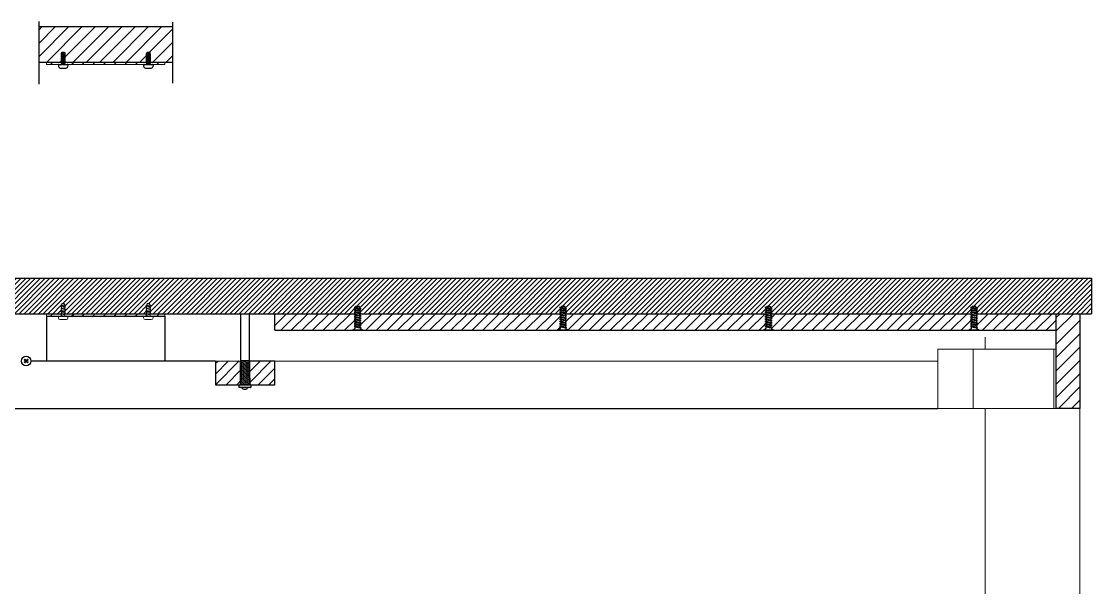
# Model space of a CAD drawing. Header units: millimetres. Extents: x 87 to 2337, y 122 to 625.
# Drawn here: x 1330 to 1420.4, y 169.9 to 217.8 of the extents above; entities that cross this region are included whole.
import ezdxf

# ---------------------------------------------------------------- set-up
doc = ezdxf.new("R2010")
doc.units = ezdxf.units.MM
doc.linetypes.add('TRATTOPUNTO', pattern=[25.4, 12.7, -6.35, 0, -6.35])
doc.layers.get('0').update_dxf_attribs({"color": 255})
doc.layers.add('A-FURN', color=8, linetype='Continuous', lineweight=18)
for name, color, linetype in [('GIUNZIONI', 2, 'Continuous'), ('SEZIONI DETTAGLI', 250, 'Continuous'), ('VITI', 4, 'Continuous')]:
    doc.layers.add(name, color=color, linetype=linetype)

# ---------------------------------------------------------------- blocks, each defined once
blk = doc.blocks.new('*U48')
blk.add_lwpolyline([(0.107, -0.25), (0.053, 0.05), (0.029, 0.1), (0.018, 0.05), (0.072, -0.25), (0.1, -0.3), (0.107, -0.25)])
blk = doc.blocks.new('*U47')
at = {"layer": 'A-FURN', "color": 0, "linetype": 'ByBlock', "lineweight": -2, "transparency": 16777216}
for p in [(40.302, 254.755), (40.435, 254.755), (40.569, 254.755), (40.703, 254.755), (40.837, 254.755), (40.971, 254.755)]:
    blk.add_blockref('*U48', p, dxfattribs=at)
blk = doc.blocks.new('*U50')
blk.add_lwpolyline([(0.107, -0.25), (0.053, 0.05), (0.029, 0.1), (0.018, 0.05), (0.072, -0.25), (0.1, -0.3), (0.107, -0.25)])
blk = doc.blocks.new('*U49')
at = {"layer": 'A-FURN', "color": 0, "linetype": 'ByBlock', "lineweight": -2, "transparency": 16777216}
for p in [(40.302, 254.755), (40.435, 254.755), (40.569, 254.755), (40.703, 254.755), (40.837, 254.755), (40.971, 254.755)]:
    blk.add_blockref('*U50', p, dxfattribs=at)
blk = doc.blocks.new('*U68')
blk.add_lwpolyline([(0.107, -0.25), (0.053, 0.05), (0.029, 0.1), (0.018, 0.05), (0.072, -0.25), (0.1, -0.3), (0.107, -0.25)])
blk = doc.blocks.new('*U71')
at = {"layer": 'GIUNZIONI', "color": 0, "linetype": 'ByBlock', "lineweight": -2, "transparency": 16777216}
for p in [(40.302, 254.755), (40.435, 254.755), (40.569, 254.755), (40.703, 254.755), (40.837, 254.755), (40.971, 254.755)]:
    blk.add_blockref('*U68', p, dxfattribs=at)
blk = doc.blocks.new('*U70')
blk.add_lwpolyline([(0.107, -0.25), (0.053, 0.05), (0.029, 0.1), (0.018, 0.05), (0.072, -0.25), (0.1, -0.3), (0.107, -0.25)])
blk = doc.blocks.new('*U69')
at = {"layer": 'GIUNZIONI', "color": 0, "linetype": 'ByBlock', "lineweight": -2, "transparency": 16777216}
for p in [(40.302, 254.755), (40.435, 254.755), (40.569, 254.755), (40.703, 254.755), (40.837, 254.755), (40.971, 254.755)]:
    blk.add_blockref('*U70', p, dxfattribs=at)

msp = doc.modelspace()

# ---------------------------------------------------------------- hatches: boundary and pattern name
at = {"layer": 'A-FURN'}
h = msp.add_hatch(dxfattribs=at)
h.set_pattern_fill('ANSI31', color=256, scale=0.25)
h.set_pattern_definition([(45, (0, -118.7698), (-0.561266, 0.561266), [])])
h.paths.add_polyline_path([(1342.81, 217.352), (1331.509, 217.352), (1331.509, 214.352), (1333.407, 214.352), (1333.415, 214.353), (1333.365, 214.364), (1333.415, 214.388), (1333.415, 214.487), (1333.365, 214.497), (1333.415, 214.522), (1333.415, 214.621), (1333.365, 214.631), (1333.415, 214.655), (1333.415, 214.754), (1333.365, 214.765), (1333.415, 214.789), (1333.415, 214.888), (1333.365, 214.899), (1333.415, 214.923), (1333.415, 215.022), (1333.365, 215.033), (1333.42, 215.058, -0.036197), (1333.428, 215.085), (1333.457, 215.201), (1333.66, 215.201), (1333.695, 215.107), (1333.757, 215.103), (1333.707, 215.074, -0.074706), (1333.715, 215.015), (1333.715, 214.977), (1333.765, 214.971), (1333.715, 214.942), (1333.715, 214.843), (1333.765, 214.837), (1333.715, 214.808), (1333.715, 214.709), (1333.765, 214.703), (1333.715, 214.674), (1333.715, 214.575), (1333.765, 214.569), (1333.715, 214.54), (1333.715, 214.442), (1333.765, 214.435), (1333.715, 214.407), (1333.715, 214.352), (1340.607, 214.352), (1340.615, 214.353), (1340.565, 214.364), (1340.615, 214.388), (1340.615, 214.487), (1340.565, 214.497), (1340.615, 214.522), (1340.615, 214.621), (1340.565, 214.631), (1340.615, 214.655), (1340.615, 214.754), (1340.565, 214.765), (1340.615, 214.789), (1340.615, 214.888), (1340.565, 214.899), (1340.615, 214.923), (1340.615, 215.022), (1340.565, 215.033), (1340.62, 215.058, -0.036197), (1340.628, 215.085), (1340.657, 215.201), (1340.86, 215.201), (1340.895, 215.107), (1340.957, 215.103), (1340.907, 215.074, -0.074706), (1340.915, 215.015), (1340.915, 214.977), (1340.965, 214.971), (1340.915, 214.942), (1340.915, 214.843), (1340.965, 214.837), (1340.915, 214.808), (1340.915, 214.709), (1340.965, 214.703), (1340.915, 214.674), (1340.915, 214.575), (1340.965, 214.569), (1340.915, 214.54), (1340.915, 214.442), (1340.965, 214.435), (1340.915, 214.407), (1340.915, 214.352), (1342.81, 214.352)])
h = msp.add_hatch(dxfattribs=at)
h.set_pattern_fill('ANSI31', color=256, scale=0.2)
h.set_pattern_definition([(45, (0, 21.2582), (-0.4490128, 0.4490128), [])])
h.paths.add_polyline_path([(1332.165, 214.352), (1332.165, 214.152), (1333.415, 214.152), (1333.415, 214.219), (1333.365, 214.23), (1333.415, 214.254), (1333.415, 214.352)])
h.paths.add_polyline_path([(1340.615, 214.152), (1340.615, 214.219), (1340.565, 214.23), (1340.615, 214.254), (1340.615, 214.352), (1333.715, 214.352), (1333.715, 214.308), (1333.765, 214.301), (1333.715, 214.273), (1333.715, 214.152), (1333.915, 214.152)])
h.paths.add_polyline_path([(1342.165, 214.152), (1342.165, 214.352), (1340.915, 214.352), (1340.915, 214.308), (1340.965, 214.301), (1340.915, 214.273), (1340.915, 214.152)])
h = msp.add_hatch(dxfattribs=at)
h.set_pattern_fill('ANSI31', color=256, scale=0.09)
edge = h.paths.add_edge_path()
edge.add_line((1420.44, 196.093), (1240.44, 196.093))
edge.add_line((1240.44, 196.093), (1240.44, 193.093))
edge.add_line((1240.44, 193.093), (1241.44, 193.093))
edge.add_line((1241.44, 193.093), (1250.241, 193.093))
edge.add_line((1250.241, 193.093), (1250.241, 193.173))
edge.add_line((1250.241, 193.173), (1250.141, 193.22))
edge.add_line((1250.141, 193.22), (1250.241, 193.223))
edge.add_line((1250.241, 193.223), (1250.241, 193.372))
edge.add_line((1250.241, 193.372), (1250.141, 193.419))
edge.add_line((1250.141, 193.419), (1250.241, 193.422))
edge.add_line((1250.241, 193.422), (1250.241, 193.571))
edge.add_line((1250.241, 193.571), (1250.141, 193.619))
edge.add_line((1250.141, 193.619), (1250.241, 193.622))
edge.add_line((1250.241, 193.622), (1250.24, 193.643))
edge.add_line((1250.24, 193.643), (1250.255, 193.658))
edge.add_arc((1250.291, 193.623), 0.05, 135.00823, 181.214)
edge.add_line((1250.241, 193.622), (1250.582, 193.573))
edge.add_arc((1250.591, 193.623), 0.05, 259.87774, 360.00823)
edge.add_line((1250.641, 193.623), (1250.641, 193.55))
edge.add_line((1250.641, 193.55), (1250.741, 193.502))
edge.add_line((1250.741, 193.502), (1250.641, 193.5))
edge.add_line((1250.641, 193.5), (1250.641, 193.351))
edge.add_line((1250.641, 193.351), (1250.741, 193.302))
edge.add_line((1250.741, 193.302), (1250.641, 193.301))
edge.add_line((1250.641, 193.301), (1250.641, 193.151))
edge.add_line((1250.641, 193.151), (1250.76, 193.093))
edge.add_line((1250.76, 193.093), (1267.596, 193.093))
edge.add_line((1267.596, 193.093), (1267.596, 193.173))
edge.add_line((1267.596, 193.173), (1267.496, 193.22))
edge.add_line((1267.496, 193.22), (1267.596, 193.223))
edge.add_line((1267.596, 193.223), (1267.596, 193.372))
edge.add_line((1267.596, 193.372), (1267.496, 193.419))
edge.add_line((1267.496, 193.419), (1267.744, 193.725))
edge.add_line((1267.744, 193.725), (1268.144, 193.654))
edge.add_line((1268.144, 193.654), (1268.096, 193.302))
edge.add_line((1268.096, 193.302), (1267.996, 193.301))
edge.add_line((1267.996, 193.301), (1267.996, 193.151))
edge.add_line((1267.996, 193.151), (1268.115, 193.093))
edge.add_line((1268.115, 193.093), (1284.951, 193.093))
edge.add_line((1284.951, 193.093), (1284.951, 193.173))
edge.add_line((1284.951, 193.173), (1284.851, 193.22))
edge.add_line((1284.851, 193.22), (1284.951, 193.223))
edge.add_line((1284.951, 193.223), (1284.951, 193.372))
edge.add_line((1284.951, 193.372), (1284.851, 193.419))
edge.add_line((1284.851, 193.419), (1284.951, 193.422))
edge.add_line((1284.951, 193.422), (1285.351, 193.351))
edge.add_line((1285.351, 193.351), (1285.451, 193.302))
edge.add_line((1285.451, 193.302), (1285.351, 193.301))
edge.add_line((1285.351, 193.301), (1285.351, 193.151))
edge.add_line((1285.351, 193.151), (1285.47, 193.093))
edge.add_line((1285.47, 193.093), (1302.306, 193.093))
edge.add_line((1302.306, 193.093), (1302.306, 193.173))
edge.add_line((1302.306, 193.173), (1302.206, 193.22))
edge.add_line((1302.206, 193.22), (1302.306, 193.223))
edge.add_line((1302.306, 193.223), (1302.306, 193.372))
edge.add_line((1302.306, 193.372), (1302.206, 193.419))
edge.add_line((1302.206, 193.419), (1302.306, 193.422))
edge.add_line((1302.306, 193.422), (1302.706, 193.351))
edge.add_line((1302.706, 193.351), (1302.806, 193.302))
edge.add_line((1302.806, 193.302), (1302.706, 193.301))
edge.add_line((1302.706, 193.301), (1302.706, 193.151))
edge.add_line((1302.706, 193.151), (1302.825, 193.093))
edge.add_line((1302.825, 193.093), (1319.965, 193.093))
edge.add_line((1319.965, 193.093), (1319.965, 193.095))
edge.add_line((1319.965, 193.095), (1319.965, 193.229))
edge.add_line((1319.965, 193.229), (1319.965, 193.362))
edge.add_line((1319.965, 193.362), (1319.965, 193.496))
edge.add_line((1319.965, 193.496), (1319.965, 193.63))
edge.add_line((1319.965, 193.63), (1319.965, 193.764))
edge.add_line((1319.965, 193.764), (1319.915, 193.774))
edge.add_line((1319.915, 193.774), (1319.971, 193.8))
edge.add_line((1319.971, 193.8), (1320.007, 193.942))
edge.add_line((1320.007, 193.942), (1320.21, 193.942))
edge.add_line((1320.21, 193.942), (1320.245, 193.849))
edge.add_line((1320.245, 193.849), (1320.307, 193.845))
edge.add_line((1320.307, 193.845), (1320.257, 193.816))
edge.add_arc((1320.065, 193.757), 0.2, 0, 17.08956, ccw=False)
edge.add_line((1320.265, 193.757), (1320.265, 193.719))
edge.add_line((1320.265, 193.719), (1320.265, 193.585))
edge.add_line((1320.265, 193.585), (1320.265, 193.451))
edge.add_line((1320.265, 193.451), (1320.265, 193.317))
edge.add_line((1320.265, 193.317), (1320.265, 193.183))
edge.add_line((1320.265, 193.183), (1320.265, 193.093))
edge.add_line((1320.265, 193.093), (1327.165, 193.093))
edge.add_line((1327.165, 193.093), (1327.165, 193.229))
edge.add_line((1327.165, 193.229), (1327.165, 193.362))
edge.add_line((1327.165, 193.362), (1327.165, 193.496))
edge.add_line((1327.165, 193.496), (1327.165, 193.63))
edge.add_line((1327.165, 193.63), (1327.165, 193.764))
edge.add_line((1327.165, 193.764), (1327.115, 193.774))
edge.add_line((1327.115, 193.774), (1327.171, 193.8))
edge.add_line((1327.171, 193.8), (1327.207, 193.942))
edge.add_line((1327.207, 193.942), (1327.41, 193.942))
edge.add_line((1327.41, 193.942), (1327.445, 193.849))
edge.add_line((1327.445, 193.849), (1327.507, 193.845))
edge.add_line((1327.507, 193.845), (1327.457, 193.816))
edge.add_arc((1327.265, 193.757), 0.2, 0, 17.08956, ccw=False)
edge.add_line((1327.465, 193.757), (1327.465, 193.719))
edge.add_line((1327.465, 193.719), (1327.465, 193.585))
edge.add_line((1327.465, 193.585), (1327.465, 193.451))
edge.add_line((1327.465, 193.451), (1327.465, 193.317))
edge.add_line((1327.465, 193.317), (1327.465, 193.183))
edge.add_line((1327.465, 193.183), (1327.465, 193.093))
edge.add_line((1327.465, 193.093), (1333.415, 193.093))
edge.add_line((1333.415, 193.093), (1333.415, 193.229))
edge.add_line((1333.415, 193.229), (1333.415, 193.362))
edge.add_line((1333.415, 193.362), (1333.415, 193.496))
edge.add_line((1333.415, 193.496), (1333.415, 193.63))
edge.add_line((1333.415, 193.63), (1333.415, 193.764))
edge.add_line((1333.415, 193.764), (1333.365, 193.774))
edge.add_line((1333.365, 193.774), (1333.421, 193.8))
edge.add_line((1333.421, 193.8), (1333.457, 193.942))
edge.add_line((1333.457, 193.942), (1333.66, 193.942))
edge.add_line((1333.66, 193.942), (1333.695, 193.849))
edge.add_line((1333.695, 193.849), (1333.757, 193.845))
edge.add_line((1333.757, 193.845), (1333.707, 193.816))
edge.add_arc((1333.515, 193.757), 0.2, 0, 17.08956, ccw=False)
edge.add_line((1333.715, 193.757), (1333.715, 193.719))
edge.add_line((1333.715, 193.719), (1333.715, 193.585))
edge.add_line((1333.715, 193.585), (1333.715, 193.451))
edge.add_line((1333.715, 193.451), (1333.715, 193.317))
edge.add_line((1333.715, 193.317), (1333.715, 193.183))
edge.add_line((1333.715, 193.183), (1333.715, 193.093))
edge.add_line((1333.715, 193.093), (1340.615, 193.093))
edge.add_line((1340.615, 193.093), (1340.615, 193.229))
edge.add_line((1340.615, 193.229), (1340.615, 193.362))
edge.add_line((1340.615, 193.362), (1340.615, 193.496))
edge.add_line((1340.615, 193.496), (1340.615, 193.63))
edge.add_line((1340.615, 193.63), (1340.615, 193.764))
edge.add_line((1340.615, 193.764), (1340.565, 193.774))
edge.add_line((1340.565, 193.774), (1340.621, 193.8))
edge.add_line((1340.621, 193.8), (1340.657, 193.942))
edge.add_line((1340.657, 193.942), (1340.86, 193.942))
edge.add_line((1340.86, 193.942), (1340.895, 193.849))
edge.add_line((1340.895, 193.849), (1340.957, 193.845))
edge.add_line((1340.957, 193.845), (1340.907, 193.816))
edge.add_arc((1340.715, 193.757), 0.2, 0, 17.08956, ccw=False)
edge.add_line((1340.915, 193.757), (1340.915, 193.719))
edge.add_line((1340.915, 193.719), (1340.915, 193.585))
edge.add_line((1340.915, 193.585), (1340.915, 193.451))
edge.add_line((1340.915, 193.451), (1340.915, 193.317))
edge.add_line((1340.915, 193.317), (1340.915, 193.183))
edge.add_line((1340.915, 193.183), (1340.915, 193.093))
edge.add_line((1340.915, 193.093), (1358.24, 193.093))
edge.add_line((1358.24, 193.093), (1358.24, 193.173))
edge.add_line((1358.24, 193.173), (1358.14, 193.22))
edge.add_line((1358.14, 193.22), (1358.24, 193.223))
edge.add_line((1358.24, 193.223), (1358.24, 193.372))
edge.add_line((1358.24, 193.372), (1358.14, 193.419))
edge.add_line((1358.14, 193.419), (1358.24, 193.422))
edge.add_line((1358.24, 193.422), (1358.64, 193.351))
edge.add_line((1358.64, 193.351), (1358.74, 193.302))
edge.add_line((1358.74, 193.302), (1358.64, 193.301))
edge.add_line((1358.64, 193.301), (1358.64, 193.151))
edge.add_line((1358.64, 193.151), (1358.76, 193.093))
edge.add_line((1358.76, 193.093), (1375.595, 193.093))
edge.add_line((1375.595, 193.093), (1375.595, 193.173))
edge.add_line((1375.595, 193.173), (1375.495, 193.22))
edge.add_line((1375.495, 193.22), (1375.595, 193.223))
edge.add_line((1375.595, 193.223), (1375.595, 193.372))
edge.add_line((1375.595, 193.372), (1375.495, 193.419))
edge.add_line((1375.495, 193.419), (1375.595, 193.422))
edge.add_line((1375.595, 193.422), (1375.995, 193.351))
edge.add_line((1375.995, 193.351), (1376.095, 193.302))
edge.add_line((1376.095, 193.302), (1375.995, 193.301))
edge.add_line((1375.995, 193.301), (1375.995, 193.151))
edge.add_line((1375.995, 193.151), (1376.115, 193.093))
edge.add_line((1376.115, 193.093), (1392.95, 193.093))
edge.add_line((1392.95, 193.093), (1392.95, 193.173))
edge.add_line((1392.95, 193.173), (1392.85, 193.22))
edge.add_line((1392.85, 193.22), (1392.95, 193.223))
edge.add_line((1392.95, 193.223), (1392.95, 193.372))
edge.add_line((1392.95, 193.372), (1392.85, 193.419))
edge.add_line((1392.85, 193.419), (1392.95, 193.422))
edge.add_line((1392.95, 193.422), (1393.35, 193.351))
edge.add_line((1393.35, 193.351), (1393.45, 193.302))
edge.add_line((1393.45, 193.302), (1393.35, 193.301))
edge.add_line((1393.35, 193.301), (1393.35, 193.151))
edge.add_line((1393.35, 193.151), (1393.47, 193.093))
edge.add_line((1393.47, 193.093), (1410.305, 193.093))
edge.add_line((1410.305, 193.093), (1410.305, 193.173))
edge.add_line((1410.305, 193.173), (1410.205, 193.22))
edge.add_line((1410.205, 193.22), (1410.305, 193.223))
edge.add_line((1410.305, 193.223), (1410.305, 193.372))
edge.add_line((1410.305, 193.372), (1410.205, 193.419))
edge.add_line((1410.205, 193.419), (1410.305, 193.422))
edge.add_line((1410.305, 193.422), (1410.705, 193.351))
edge.add_line((1410.705, 193.351), (1410.805, 193.302))
edge.add_line((1410.805, 193.302), (1410.705, 193.301))
edge.add_line((1410.705, 193.301), (1410.705, 193.151))
edge.add_line((1410.705, 193.151), (1410.825, 193.093))
edge.add_line((1410.825, 193.093), (1420.44, 193.093))
edge.add_line((1420.44, 193.093), (1420.44, 196.093))
edge = h.paths.add_edge_path(flags=16)
edge.add_arc((1267.946, 193.623), 0.05, 45.00823, 90.00823, ccw=False)
edge.add_line((1267.981, 193.658), (1267.96, 193.679))
edge.add_arc((1267.925, 193.643), 0.05, 45.00823, 90.00823)
edge.add_line((1267.925, 193.693), (1267.666, 193.693))
edge.add_arc((1267.666, 193.643), 0.05, 90.00823, 135.00823)
edge.add_arc((1267.645, 193.631), 0.05, 106.25678, 163.75969)
edge.add_line((1267.597, 193.645), (1267.645, 193.693))
edge.add_line((1267.645, 193.693), (1267.945, 193.673))
h.paths.add_polyline_path([(1268.096, 193.502), (1268.125, 193.658), (1267.725, 193.729), (1267.496, 193.619), (1267.744, 193.725), (1268.144, 193.654)], flags=17)
edge = h.paths.add_edge_path(flags=16)
edge.add_arc((1285.301, 193.623), 0.05, 45.00823, 90.00823, ccw=False)
edge.add_line((1285.336, 193.658), (1285.315, 193.679))
edge.add_arc((1285.28, 193.643), 0.05, 45.00823, 90.00823)
edge.add_line((1285.28, 193.693), (1285.021, 193.693))
edge.add_arc((1285.021, 193.643), 0.05, 90.00823, 135.00823)
edge.add_arc((1285, 193.631), 0.05, 106.25678, 163.75969)
edge.add_line((1284.952, 193.645), (1285, 193.693))
edge.add_line((1285, 193.693), (1285.3, 193.673))
h.paths.add_polyline_path([(1284.851, 193.619), (1284.951, 193.622), (1285.351, 193.55), (1285.451, 193.502), (1285.351, 193.5), (1284.951, 193.571)], flags=16)
edge = h.paths.add_edge_path(flags=16)
edge.add_arc((1302.656, 193.623), 0.05, 45.00823, 90.00823, ccw=False)
edge.add_line((1302.691, 193.658), (1302.67, 193.679))
edge.add_arc((1302.635, 193.643), 0.05, 45.00823, 90.00823)
edge.add_line((1302.635, 193.693), (1302.376, 193.693))
edge.add_arc((1302.376, 193.643), 0.05, 90.00823, 135.00823)
edge.add_arc((1302.355, 193.631), 0.05, 106.25678, 163.75969)
edge.add_line((1302.307, 193.645), (1302.355, 193.693))
edge.add_line((1302.355, 193.693), (1302.655, 193.673))
h.paths.add_polyline_path([(1302.206, 193.619), (1302.306, 193.622), (1302.706, 193.55), (1302.806, 193.502), (1302.706, 193.5), (1302.306, 193.571)], flags=16)
edge = h.paths.add_edge_path(flags=16)
edge.add_arc((1358.59, 193.623), 0.05, 45.00823, 90.00823, ccw=False)
edge.add_line((1358.626, 193.658), (1358.605, 193.679))
edge.add_arc((1358.569, 193.643), 0.05, 45.00823, 90.00823)
edge.add_line((1358.569, 193.693), (1358.311, 193.693))
edge.add_arc((1358.311, 193.643), 0.05, 90.00823, 135.00823)
edge.add_arc((1358.29, 193.631), 0.05, 106.25678, 163.75969)
edge.add_line((1358.242, 193.645), (1358.29, 193.693))
edge.add_line((1358.29, 193.693), (1358.59, 193.673))
h.paths.add_polyline_path([(1358.14, 193.619), (1358.24, 193.622), (1358.64, 193.55), (1358.74, 193.502), (1358.64, 193.5), (1358.24, 193.571)], flags=16)
edge = h.paths.add_edge_path(flags=16)
edge.add_arc((1375.945, 193.623), 0.05, 45.00823, 90.00823, ccw=False)
edge.add_line((1375.981, 193.658), (1375.96, 193.679))
edge.add_arc((1375.924, 193.643), 0.05, 45.00823, 90.00823)
edge.add_line((1375.924, 193.693), (1375.666, 193.693))
edge.add_arc((1375.666, 193.643), 0.05, 90.00823, 135.00823)
edge.add_arc((1375.645, 193.631), 0.05, 106.25678, 163.75969)
edge.add_line((1375.597, 193.645), (1375.645, 193.693))
edge.add_line((1375.645, 193.693), (1375.945, 193.673))
h.paths.add_polyline_path([(1375.495, 193.619), (1375.595, 193.622), (1375.995, 193.55), (1376.095, 193.502), (1375.995, 193.5), (1375.595, 193.571)], flags=16)
edge = h.paths.add_edge_path(flags=16)
edge.add_arc((1393.3, 193.623), 0.05, 45.00823, 90.00823, ccw=False)
edge.add_line((1393.336, 193.658), (1393.315, 193.679))
edge.add_arc((1393.279, 193.643), 0.05, 45.00823, 90.00823)
edge.add_line((1393.279, 193.693), (1393.021, 193.693))
edge.add_arc((1393.021, 193.643), 0.05, 90.00823, 135.00823)
edge.add_arc((1393, 193.631), 0.05, 106.25678, 163.75969)
edge.add_line((1392.952, 193.645), (1393, 193.693))
edge.add_line((1393, 193.693), (1393.3, 193.673))
h.paths.add_polyline_path([(1392.85, 193.619), (1392.95, 193.622), (1393.35, 193.55), (1393.45, 193.502), (1393.35, 193.5), (1392.95, 193.571)], flags=16)
edge = h.paths.add_edge_path(flags=16)
edge.add_arc((1410.655, 193.623), 0.05, 45.00823, 90.00823, ccw=False)
edge.add_line((1410.691, 193.658), (1410.67, 193.679))
edge.add_arc((1410.634, 193.643), 0.05, 45.00823, 90.00823)
edge.add_line((1410.634, 193.693), (1410.376, 193.693))
edge.add_arc((1410.376, 193.643), 0.05, 90.00823, 135.00823)
edge.add_arc((1410.355, 193.631), 0.05, 106.25678, 163.75969)
edge.add_line((1410.307, 193.645), (1410.355, 193.693))
edge.add_line((1410.355, 193.693), (1410.655, 193.673))
h.paths.add_polyline_path([(1410.205, 193.619), (1410.305, 193.622), (1410.705, 193.55), (1410.805, 193.502), (1410.705, 193.5), (1410.305, 193.571)], flags=16)
h = msp.add_hatch(dxfattribs=at)
h.set_pattern_fill('ANSI31', color=256, scale=0.2)
h.paths.add_polyline_path([(1358.24, 192.375), (1358.14, 192.423), (1358.24, 192.425), (1358.24, 192.575), (1358.14, 192.622), (1358.24, 192.625), (1358.24, 192.774), (1358.14, 192.821), (1358.24, 192.824), (1358.24, 192.973), (1358.14, 193.021), (1358.24, 193.024), (1358.24, 193.093), (1351.44, 193.093), (1351.44, 191.694), (1358.04, 191.695), (1358.194, 191.82, 0.213867), (1358.238, 191.978), (1358.14, 192.024), (1358.24, 192.027), (1358.24, 192.176), (1358.14, 192.223), (1358.24, 192.226)])
h.paths.add_polyline_path([(1375.595, 192.575), (1375.495, 192.622), (1375.595, 192.625), (1375.595, 192.774), (1375.495, 192.821), (1375.595, 192.824), (1375.595, 192.973), (1375.495, 193.021), (1375.595, 193.024), (1375.595, 193.093), (1358.64, 193.093), (1358.64, 192.952), (1358.74, 192.904), (1358.64, 192.902), (1358.64, 192.753), (1358.74, 192.704), (1358.64, 192.703), (1358.64, 192.553), (1358.74, 192.505), (1358.64, 192.503), (1358.64, 192.354), (1358.74, 192.306), (1358.64, 192.304), (1358.64, 192.155), (1358.74, 192.106), (1358.64, 192.105), (1358.64, 191.955), (1358.74, 191.907), (1358.645, 191.905, 0.120204), (1358.687, 191.82), (1358.841, 191.695), (1375.396, 191.695), (1375.549, 191.82, 0.213867), (1375.593, 191.978), (1375.495, 192.024), (1375.595, 192.027), (1375.595, 192.176), (1375.495, 192.223), (1375.595, 192.226), (1375.595, 192.375), (1375.495, 192.423), (1375.595, 192.425)])
h.paths.add_polyline_path([(1392.85, 192.223), (1392.95, 192.226), (1392.95, 192.375), (1392.85, 192.423), (1392.95, 192.425), (1392.95, 192.575), (1392.85, 192.622), (1392.95, 192.625), (1392.95, 192.774), (1392.85, 192.821), (1392.95, 192.824), (1392.95, 192.973), (1392.85, 193.021), (1392.95, 193.024), (1392.95, 193.093), (1375.995, 193.093), (1375.995, 192.952), (1376.095, 192.904), (1375.995, 192.902), (1375.995, 192.753), (1376.095, 192.704), (1375.995, 192.703), (1375.995, 192.553), (1376.095, 192.505), (1375.995, 192.503), (1375.995, 192.354), (1376.095, 192.306), (1375.995, 192.304), (1375.995, 192.155), (1376.095, 192.106), (1375.995, 192.105), (1375.995, 191.955), (1376.095, 191.907), (1376, 191.905, 0.120204), (1376.042, 191.82), (1376.196, 191.695), (1392.751, 191.695), (1392.904, 191.82, 0.213867), (1392.948, 191.978), (1392.85, 192.024), (1392.95, 192.027), (1392.95, 192.176)])
h.paths.add_polyline_path([(1410.305, 192.575), (1410.205, 192.622), (1410.305, 192.625), (1410.305, 192.774), (1410.205, 192.821), (1410.305, 192.824), (1410.305, 192.973), (1410.205, 193.021), (1410.305, 193.024), (1410.305, 193.093), (1393.35, 193.093), (1393.35, 192.952), (1393.45, 192.904), (1393.35, 192.902), (1393.35, 192.753), (1393.45, 192.704), (1393.35, 192.703), (1393.35, 192.553), (1393.45, 192.505), (1393.35, 192.503), (1393.35, 192.354), (1393.45, 192.306), (1393.35, 192.304), (1393.35, 192.155), (1393.45, 192.106), (1393.35, 192.105), (1393.35, 191.955), (1393.45, 191.907), (1393.355, 191.905, 0.120204), (1393.397, 191.82), (1393.551, 191.695), (1410.106, 191.695), (1410.259, 191.82, 0.175233), (1410.305, 191.948), (1410.305, 191.977), (1410.205, 192.024), (1410.305, 192.027), (1410.305, 192.176), (1410.205, 192.223), (1410.305, 192.226), (1410.305, 192.375), (1410.205, 192.423), (1410.305, 192.425)])
h.paths.add_polyline_path([(1417.44, 193.093), (1410.705, 193.093), (1410.705, 192.952), (1410.805, 192.904), (1410.705, 192.902), (1410.705, 192.753), (1410.805, 192.704), (1410.705, 192.703), (1410.705, 192.553), (1410.805, 192.505), (1410.705, 192.503), (1410.705, 192.354), (1410.805, 192.306), (1410.705, 192.304), (1410.705, 192.155), (1410.805, 192.106), (1410.705, 192.105), (1410.705, 191.955), (1410.805, 191.907), (1410.71, 191.905, 0.120204), (1410.752, 191.82), (1410.906, 191.695), (1417.44, 191.695)])
h = msp.add_hatch(dxfattribs=at)
h.set_pattern_fill('ANSI31', color=256, scale=0.25)
h.paths.add_polyline_path([(1419.44, 193.093), (1417.44, 193.093), (1417.44, 185.093), (1419.44, 185.093)])
h = msp.add_hatch(dxfattribs=at)
h.set_pattern_fill('ANSI31', color=256, scale=0.2)
h.paths.add_polyline_path([(1348.607, 188.709), (1348.558, 188.696), (1348.558, 188.596), (1348.607, 188.596), (1348.558, 188.583), (1348.558, 188.483), (1348.607, 188.483), (1348.558, 188.469), (1348.558, 188.369), (1348.607, 188.369), (1348.558, 188.356), (1348.558, 188.256), (1348.607, 188.256), (1348.558, 188.243), (1348.558, 188.143), (1348.607, 188.143), (1348.558, 188.129), (1348.558, 188.029), (1348.607, 188.029), (1348.558, 188.016), (1348.558, 187.916), (1348.607, 187.916), (1348.558, 187.903), (1348.558, 187.803), (1348.607, 187.803), (1348.558, 187.789), (1348.558, 187.689), (1348.607, 187.689), (1348.558, 187.676), (1348.558, 187.576), (1348.607, 187.576), (1348.558, 187.563), (1348.558, 187.463), (1348.607, 187.463), (1348.558, 187.449), (1348.559, 187.349), (1348.607, 187.349), (1348.559, 187.336), (1348.559, 187.236), (1348.607, 187.236), (1348.559, 187.223), (1348.559, 187.123), (1348.607, 187.123), (1348.559, 187.109), (1348.559, 187.09), (1346.44, 187.09), (1346.44, 189.093), (1348.558, 189.096), (1348.558, 189.099), (1349.181, 189.095), (1348.558, 188.923), (1348.558, 188.823), (1348.607, 188.823), (1348.558, 188.809), (1348.558, 188.709)])
h = msp.add_hatch(dxfattribs=at)
h.set_pattern_fill('ANSI31', color=256, scale=0.2)
h.paths.add_polyline_path([(1349.323, 187.307), (1349.274, 187.307), (1349.323, 187.32), (1349.323, 187.42), (1349.274, 187.42), (1349.323, 187.434), (1349.323, 187.534), (1349.274, 187.534), (1349.323, 187.547), (1349.323, 187.647), (1349.274, 187.647), (1349.322, 187.66), (1349.322, 187.76), (1349.274, 187.76), (1349.322, 187.774), (1349.322, 187.874), (1349.274, 187.874), (1349.322, 187.887), (1349.322, 187.987), (1349.274, 187.987), (1349.322, 188), (1349.322, 188.1), (1349.274, 188.1), (1349.322, 188.114), (1349.322, 188.214), (1349.274, 188.214), (1349.322, 188.227), (1349.322, 188.327), (1349.274, 188.327), (1349.322, 188.34), (1349.322, 188.44), (1349.274, 188.44), (1349.322, 188.454), (1349.322, 188.554), (1349.274, 188.554), (1349.322, 188.567), (1349.322, 188.667), (1349.274, 188.667), (1349.322, 188.681), (1349.322, 188.781), (1349.274, 188.781), (1349.322, 188.794), (1349.322, 188.894), (1349.274, 188.894), (1349.322, 188.907), (1349.322, 189.007), (1349.274, 189.007), (1349.322, 189.021), (1349.322, 189.093), (1346.44, 189.09), (1351.44, 189.096), (1351.44, 187.09), (1349.307, 187.09), (1349.285, 187.083), (1348.875, 187.083), (1349.323, 187.207)])
at = {"layer": 'GIUNZIONI'}
h = msp.add_hatch(dxfattribs=at)
h.set_pattern_fill('ANSI31', color=256, scale=0.2)
h.paths.add_polyline_path([(1333.415, 193.093), (1332.165, 193.093), (1332.165, 192.893), (1333.415, 192.893), (1333.415, 192.961), (1333.365, 192.972), (1333.415, 192.996)])
h.paths.add_polyline_path([(1340.615, 192.961), (1340.565, 192.972), (1340.615, 192.996), (1340.615, 193.093), (1333.715, 193.093), (1333.715, 193.05), (1333.765, 193.043), (1333.715, 193.015), (1333.715, 192.893), (1333.915, 192.893), (1340.615, 192.893)])
h.paths.add_polyline_path([(1342.165, 193.093), (1340.915, 193.093), (1340.915, 193.05), (1340.965, 193.043), (1340.915, 193.015), (1340.915, 192.893), (1342.165, 192.893)])

# ---------------------------------------------------------------- linework, layer by layer
for p, q in [((1331.509, 217.352), (1342.81, 217.352)), ((1331.509, 214.352), (1333.415, 214.352)), ((1333.715, 214.352), (1340.615, 214.352)), ((1340.915, 214.352), (1342.81, 214.352)), ((1240.44, 196.093), (1420.44, 196.093)), ((1420.44, 196.093), (1420.44, 193.093)), ((1358.24, 193.623), (1358.24, 193.622)), ((1358.24, 193.571), (1358.24, 193.422)), ((1358.255, 193.658), (1358.276, 193.679)), ((1358.569, 193.693), (1358.311, 193.693)), ((1358.605, 193.679), (1358.626, 193.658)), ((1358.64, 193.623), (1358.64, 193.55)), ((1358.64, 193.5), (1358.64, 193.351)), ((1375.595, 193.623), (1375.595, 193.622)), ((1375.595, 193.571), (1375.595, 193.422)), ((1375.61, 193.658), (1375.631, 193.679)), ((1375.924, 193.693), (1375.666, 193.693)), ((1375.96, 193.679), (1375.981, 193.658)), ((1375.995, 193.623), (1375.995, 193.55)), ((1375.995, 193.5), (1375.995, 193.351)), ((1392.95, 193.623), (1392.95, 193.622)), ((1392.95, 193.571), (1392.95, 193.422)), ((1392.965, 193.658), (1392.986, 193.679)), ((1393.279, 193.693), (1393.021, 193.693)), ((1393.315, 193.679), (1393.336, 193.658)), ((1393.35, 193.623), (1393.35, 193.55)), ((1393.35, 193.5), (1393.35, 193.351)), ((1410.305, 193.623), (1410.305, 193.622)), ((1410.305, 193.571), (1410.305, 193.422)), ((1410.32, 193.658), (1410.341, 193.679)), ((1410.634, 193.693), (1410.376, 193.693)), ((1410.67, 193.679), (1410.691, 193.658)), ((1410.705, 193.623), (1410.705, 193.55)), ((1410.705, 193.5), (1410.705, 193.351)), ((1327.465, 193.093), (1333.415, 193.093)), ((1333.715, 193.093), (1340.615, 193.093)), ((1340.915, 193.093), (1358.24, 193.093)), ((1351.44, 191.694), (1351.44, 193.093)), ((1358.24, 193.372), (1358.24, 193.223)), ((1358.24, 193.025), (1358.24, 193.173)), ((1358.24, 193.025), (1358.24, 193.024)), ((1358.24, 192.973), (1358.24, 192.824)), ((1358.24, 192.774), (1358.24, 192.625)), ((1358.24, 192.575), (1358.24, 192.425)), ((1358.64, 193.301), (1358.64, 193.151)), ((1358.64, 192.952), (1358.64, 193.101)), ((1358.64, 193.093), (1375.595, 193.093)), ((1358.64, 193.025), (1358.64, 192.952)), ((1358.64, 192.902), (1358.64, 192.753)), ((1358.64, 192.703), (1358.64, 192.553)), ((1375.595, 193.372), (1375.595, 193.223)), ((1375.595, 193.025), (1375.595, 193.173)), ((1375.595, 193.025), (1375.595, 193.024)), ((1375.595, 192.973), (1375.595, 192.824)), ((1375.595, 192.774), (1375.595, 192.625)), ((1375.595, 192.575), (1375.595, 192.425)), ((1375.995, 193.301), (1375.995, 193.151)), ((1375.995, 192.952), (1375.995, 193.101)), ((1375.995, 193.093), (1392.95, 193.093)), ((1375.995, 193.025), (1375.995, 192.952)), ((1375.995, 192.902), (1375.995, 192.753)), ((1375.995, 192.703), (1375.995, 192.553)), ((1392.95, 193.372), (1392.95, 193.223)), ((1392.95, 193.025), (1392.95, 193.173)), ((1392.95, 193.025), (1392.95, 193.024)), ((1392.95, 192.973), (1392.95, 192.824)), ((1392.95, 192.774), (1392.95, 192.625)), ((1392.95, 192.575), (1392.95, 192.425)), ((1393.35, 193.301), (1393.35, 193.151)), ((1393.35, 192.952), (1393.35, 193.101)), ((1393.35, 193.093), (1410.305, 193.093)), ((1393.35, 193.025), (1393.35, 192.952)), ((1393.35, 192.902), (1393.35, 192.753)), ((1393.35, 192.703), (1393.35, 192.553)), ((1410.305, 193.372), (1410.305, 193.223)), ((1410.305, 193.025), (1410.305, 193.173)), ((1410.305, 193.025), (1410.305, 193.024)), ((1410.305, 192.973), (1410.305, 192.824)), ((1410.305, 192.774), (1410.305, 192.625)), ((1410.305, 192.575), (1410.305, 192.425)), ((1410.705, 193.301), (1410.705, 193.151)), ((1410.705, 192.952), (1410.705, 193.101)), ((1410.705, 193.093), (1420.44, 193.093)), ((1410.705, 193.025), (1410.705, 192.952)), ((1410.705, 192.902), (1410.705, 192.753)), ((1410.705, 192.703), (1410.705, 192.553)), ((1417.44, 185.093), (1417.44, 193.093)), ((1417.44, 191.695), (1417.44, 193.093)), ((1419.44, 193.093), (1419.44, 185.093)), ((1351.44, 191.694), (1358.44, 191.695)), ((1358.194, 191.82), (1358.04, 191.695)), ((1358.84, 191.695), (1358.04, 191.695)), ((1358.24, 192.375), (1358.24, 192.226)), ((1358.24, 192.176), (1358.24, 192.027)), ((1358.24, 191.977), (1358.24, 191.948)), ((1358.44, 191.695), (1375.795, 191.695)), ((1358.64, 192.503), (1358.64, 192.354)), ((1358.64, 192.304), (1358.64, 192.155)), ((1358.64, 192.105), (1358.64, 191.955)), ((1358.84, 191.695), (1358.687, 191.82)), ((1375.549, 191.82), (1375.395, 191.695)), ((1376.195, 191.695), (1375.395, 191.695)), ((1375.595, 192.375), (1375.595, 192.226)), ((1375.595, 192.176), (1375.595, 192.027)), ((1375.595, 191.977), (1375.595, 191.948)), ((1375.795, 191.695), (1393.15, 191.695)), ((1375.995, 192.503), (1375.995, 192.354)), ((1375.995, 192.304), (1375.995, 192.155)), ((1375.995, 192.105), (1375.995, 191.955)), ((1376.195, 191.695), (1376.042, 191.82)), ((1392.904, 191.82), (1392.75, 191.695)), ((1393.55, 191.695), (1392.75, 191.695)), ((1392.95, 192.375), (1392.95, 192.226)), ((1392.95, 192.176), (1392.95, 192.027)), ((1392.95, 191.977), (1392.95, 191.948)), ((1393.15, 191.695), (1410.505, 191.695)), ((1393.35, 192.503), (1393.35, 192.354)), ((1393.35, 192.304), (1393.35, 192.155)), ((1393.35, 192.105), (1393.35, 191.955)), ((1393.55, 191.695), (1393.397, 191.82)), ((1410.259, 191.82), (1410.105, 191.695)), ((1410.905, 191.695), (1410.105, 191.695)), ((1410.305, 192.375), (1410.305, 192.226)), ((1410.305, 192.176), (1410.305, 192.027)), ((1410.305, 191.977), (1410.305, 191.948)), ((1410.505, 191.695), (1417.44, 191.695)), ((1410.705, 192.503), (1410.705, 192.354)), ((1410.705, 192.304), (1410.705, 192.155)), ((1410.705, 192.105), (1410.705, 191.955)), ((1410.905, 191.695), (1410.752, 191.82)), ((1346.44, 189.093), (1348.558, 189.099)), ((1346.44, 189.093), (1346.44, 187.09)), ((1349.323, 189.094), (1351.44, 189.1)), ((1351.44, 187.09), (1351.44, 189.1)), ((1346.44, 187.09), (1351.44, 187.09)), ((1419.44, 185.093), (1417.44, 185.093))]:
    msp.add_line(p, q)
for points in [[(1358.64, 193.5), (1358.74, 193.502), (1358.64, 193.55), (1358.24, 193.622), (1358.14, 193.619), (1358.24, 193.571), (1358.64, 193.5)], [(1375.995, 193.5), (1376.095, 193.502), (1375.995, 193.55), (1375.595, 193.622), (1375.495, 193.619), (1375.595, 193.571), (1375.995, 193.5)], [(1393.35, 193.5), (1393.45, 193.502), (1393.35, 193.55), (1392.95, 193.622), (1392.85, 193.619), (1392.95, 193.571), (1393.35, 193.5)], [(1410.705, 193.5), (1410.805, 193.502), (1410.705, 193.55), (1410.305, 193.622), (1410.205, 193.619), (1410.305, 193.571), (1410.705, 193.5)], [(1358.64, 193.301), (1358.74, 193.302), (1358.64, 193.351), (1358.24, 193.422), (1358.14, 193.419), (1358.24, 193.372), (1358.64, 193.301)], [(1358.64, 193.101), (1358.74, 193.103), (1358.64, 193.151), (1358.24, 193.223), (1358.14, 193.22), (1358.24, 193.173), (1358.64, 193.101)], [(1358.64, 192.902), (1358.74, 192.904), (1358.64, 192.952), (1358.24, 193.024), (1358.14, 193.021), (1358.24, 192.973), (1358.64, 192.902)], [(1358.64, 192.703), (1358.74, 192.704), (1358.64, 192.753), (1358.24, 192.824), (1358.14, 192.821), (1358.24, 192.774), (1358.64, 192.703)], [(1358.64, 192.503), (1358.74, 192.505), (1358.64, 192.553), (1358.24, 192.625), (1358.14, 192.622), (1358.24, 192.575), (1358.64, 192.503)], [(1375.995, 193.301), (1376.095, 193.302), (1375.995, 193.351), (1375.595, 193.422), (1375.495, 193.419), (1375.595, 193.372), (1375.995, 193.301)], [(1375.995, 193.101), (1376.095, 193.103), (1375.995, 193.151), (1375.595, 193.223), (1375.495, 193.22), (1375.595, 193.173), (1375.995, 193.101)], [(1375.995, 192.902), (1376.095, 192.904), (1375.995, 192.952), (1375.595, 193.024), (1375.495, 193.021), (1375.595, 192.973), (1375.995, 192.902)], [(1375.995, 192.703), (1376.095, 192.704), (1375.995, 192.753), (1375.595, 192.824), (1375.495, 192.821), (1375.595, 192.774), (1375.995, 192.703)], [(1375.995, 192.503), (1376.095, 192.505), (1375.995, 192.553), (1375.595, 192.625), (1375.495, 192.622), (1375.595, 192.575), (1375.995, 192.503)], [(1393.35, 193.301), (1393.45, 193.302), (1393.35, 193.351), (1392.95, 193.422), (1392.85, 193.419), (1392.95, 193.372), (1393.35, 193.301)], [(1393.35, 193.101), (1393.45, 193.103), (1393.35, 193.151), (1392.95, 193.223), (1392.85, 193.22), (1392.95, 193.173), (1393.35, 193.101)], [(1393.35, 192.902), (1393.45, 192.904), (1393.35, 192.952), (1392.95, 193.024), (1392.85, 193.021), (1392.95, 192.973), (1393.35, 192.902)], [(1393.35, 192.703), (1393.45, 192.704), (1393.35, 192.753), (1392.95, 192.824), (1392.85, 192.821), (1392.95, 192.774), (1393.35, 192.703)], [(1393.35, 192.503), (1393.45, 192.505), (1393.35, 192.553), (1392.95, 192.625), (1392.85, 192.622), (1392.95, 192.575), (1393.35, 192.503)], [(1410.705, 193.301), (1410.805, 193.302), (1410.705, 193.351), (1410.305, 193.422), (1410.205, 193.419), (1410.305, 193.372), (1410.705, 193.301)], [(1410.705, 193.101), (1410.805, 193.103), (1410.705, 193.151), (1410.305, 193.223), (1410.205, 193.22), (1410.305, 193.173), (1410.705, 193.101)], [(1410.705, 192.902), (1410.805, 192.904), (1410.705, 192.952), (1410.305, 193.024), (1410.205, 193.021), (1410.305, 192.973), (1410.705, 192.902)], [(1410.705, 192.703), (1410.805, 192.704), (1410.705, 192.753), (1410.305, 192.824), (1410.205, 192.821), (1410.305, 192.774), (1410.705, 192.703)], [(1410.705, 192.503), (1410.805, 192.505), (1410.705, 192.553), (1410.305, 192.625), (1410.205, 192.622), (1410.305, 192.575), (1410.705, 192.503)], [(1358.64, 192.304), (1358.74, 192.306), (1358.64, 192.354), (1358.24, 192.425), (1358.14, 192.423), (1358.24, 192.375), (1358.64, 192.304)], [(1358.64, 192.105), (1358.74, 192.106), (1358.64, 192.155), (1358.24, 192.226), (1358.14, 192.223), (1358.24, 192.176), (1358.64, 192.105)], [(1358.64, 191.905), (1358.74, 191.907), (1358.64, 191.955), (1358.24, 192.027), (1358.14, 192.024), (1358.24, 191.977), (1358.64, 191.905)], [(1375.995, 192.304), (1376.095, 192.306), (1375.995, 192.354), (1375.595, 192.425), (1375.495, 192.423), (1375.595, 192.375), (1375.995, 192.304)], [(1375.995, 192.105), (1376.095, 192.106), (1375.995, 192.155), (1375.595, 192.226), (1375.495, 192.223), (1375.595, 192.176), (1375.995, 192.105)], [(1375.995, 191.905), (1376.095, 191.907), (1375.995, 191.955), (1375.595, 192.027), (1375.495, 192.024), (1375.595, 191.977), (1375.995, 191.905)], [(1393.35, 192.304), (1393.45, 192.306), (1393.35, 192.354), (1392.95, 192.425), (1392.85, 192.423), (1392.95, 192.375), (1393.35, 192.304)], [(1393.35, 192.105), (1393.45, 192.106), (1393.35, 192.155), (1392.95, 192.226), (1392.85, 192.223), (1392.95, 192.176), (1393.35, 192.105)], [(1393.35, 191.905), (1393.45, 191.907), (1393.35, 191.955), (1392.95, 192.027), (1392.85, 192.024), (1392.95, 191.977), (1393.35, 191.905)], [(1410.705, 192.304), (1410.805, 192.306), (1410.705, 192.354), (1410.305, 192.425), (1410.205, 192.423), (1410.305, 192.375), (1410.705, 192.304)], [(1410.705, 192.105), (1410.805, 192.106), (1410.705, 192.155), (1410.305, 192.226), (1410.205, 192.223), (1410.305, 192.176), (1410.705, 192.105)], [(1410.705, 191.905), (1410.805, 191.907), (1410.705, 191.955), (1410.305, 192.027), (1410.205, 192.024), (1410.305, 191.977), (1410.705, 191.905)]]:
    msp.add_lwpolyline(points)
for centre, radius, start, end in [((1358.29, 193.623), 0.05, 135.00823, 180.00823), ((1358.311, 193.643), 0.05, 90.00823, 135.00823), ((1358.569, 193.643), 0.05, 45.00823, 90.00823), ((1358.59, 193.623), 0.05, 0.00823, 45.00823), ((1375.645, 193.623), 0.05, 135.00823, 180.00823), ((1375.666, 193.643), 0.05, 90.00823, 135.00823), ((1375.924, 193.643), 0.05, 45.00823, 90.00823), ((1375.945, 193.623), 0.05, 0.00823, 45.00823), ((1393, 193.623), 0.05, 135.00823, 180.00823), ((1393.021, 193.643), 0.05, 90.00823, 135.00823), ((1393.279, 193.643), 0.05, 45.00823, 90.00823), ((1393.3, 193.623), 0.05, 0.00823, 45.00823), ((1410.355, 193.623), 0.05, 135.00823, 180.00823), ((1410.376, 193.643), 0.05, 90.00823, 135.00823), ((1410.634, 193.643), 0.05, 45.00823, 90.00823), ((1410.655, 193.623), 0.05, 0.00823, 45.00823), ((1358.04, 191.948), 0.2, 320.25139, 0.00823), ((1358.84, 191.948), 0.2, 192.34784, 219.76508), ((1375.395, 191.948), 0.2, 320.25139, 0.00823), ((1376.195, 191.948), 0.2, 192.34784, 219.76508), ((1392.75, 191.948), 0.2, 320.25139, 0.00823), ((1393.55, 191.948), 0.2, 192.34784, 219.76508), ((1410.105, 191.948), 0.2, 320.25139, 0.00823), ((1410.905, 191.948), 0.2, 192.34784, 219.76508)]:
    msp.add_arc(centre, radius, start, end)
at = {"layer": 'A-FURN'}
for p, q in [((1332.165, 214.352), (1332.165, 214.152)), ((1342.165, 214.152), (1342.165, 214.352)), ((1332.165, 214.152), (1342.165, 214.152)), ((1332.165, 214.152), (1333.215, 214.152)), ((1342.165, 214.152), (1340.765, 214.152)), ((1342.165, 214.152), (1341.115, 214.152)), ((1333.42, 193.8), (1333.365, 193.774)), ((1333.365, 193.774), (1333.415, 193.764)), ((1333.415, 193.665), (1333.415, 193.757)), ((1333.415, 193.531), (1333.415, 193.63)), ((1333.415, 193.397), (1333.415, 193.496)), ((1333.416, 193.764), (1333.707, 193.816)), ((1333.695, 193.849), (1333.42, 193.8)), ((1333.428, 193.827), (1333.456, 193.938)), ((1333.461, 193.942), (1333.647, 193.942)), ((1333.695, 193.849), (1333.664, 193.93)), ((1333.757, 193.845), (1333.695, 193.849)), ((1333.707, 193.816), (1333.757, 193.845)), ((1333.715, 193.719), (1333.715, 193.757)), ((1333.715, 193.585), (1333.715, 193.684)), ((1333.715, 193.451), (1333.715, 193.55)), ((1340.62, 193.8), (1340.565, 193.774)), ((1340.565, 193.774), (1340.615, 193.764)), ((1340.615, 193.665), (1340.615, 193.757)), ((1340.615, 193.531), (1340.615, 193.63)), ((1340.615, 193.397), (1340.615, 193.496)), ((1340.616, 193.764), (1340.907, 193.816)), ((1340.895, 193.849), (1340.62, 193.8)), ((1340.628, 193.827), (1340.656, 193.938)), ((1340.661, 193.942), (1340.847, 193.942)), ((1340.895, 193.849), (1340.864, 193.93)), ((1340.957, 193.845), (1340.895, 193.849)), ((1340.907, 193.816), (1340.957, 193.845)), ((1340.915, 193.719), (1340.915, 193.757)), ((1340.915, 193.585), (1340.915, 193.684)), ((1340.915, 193.451), (1340.915, 193.55)), ((1332.165, 193.093), (1332.165, 192.893)), ((1332.165, 192.893), (1333.565, 192.893)), ((1333.165, 192.843), (1333.165, 192.743)), ((1333.165, 192.743), (1333.165, 192.743)), ((1333.215, 192.893), (1333.915, 192.893)), ((1333.315, 192.593), (1333.815, 192.593)), ((1333.415, 193.263), (1333.415, 193.362)), ((1333.415, 193.13), (1333.415, 193.229)), ((1333.415, 192.996), (1333.415, 193.095)), ((1333.415, 192.893), (1333.415, 192.961)), ((1333.715, 193.317), (1333.715, 193.416)), ((1333.715, 193.183), (1333.715, 193.282)), ((1333.715, 193.05), (1333.715, 193.148)), ((1333.715, 192.893), (1333.715, 193.015)), ((1333.965, 192.843), (1333.965, 192.743)), ((1333.965, 192.743), (1333.965, 192.743)), ((1340.365, 192.843), (1340.365, 192.743)), ((1340.365, 192.743), (1340.365, 192.743)), ((1340.415, 192.893), (1341.115, 192.893)), ((1340.515, 192.593), (1341.015, 192.593)), ((1340.615, 193.263), (1340.615, 193.362)), ((1340.615, 193.13), (1340.615, 193.229)), ((1340.615, 192.996), (1340.615, 193.095)), ((1340.615, 192.893), (1340.615, 192.961)), ((1342.165, 192.893), (1340.765, 192.893)), ((1342.165, 192.893), (1340.765, 192.893)), ((1340.915, 193.317), (1340.915, 193.416)), ((1340.915, 193.183), (1340.915, 193.282)), ((1340.915, 193.05), (1340.915, 193.148)), ((1340.915, 192.893), (1340.915, 193.015)), ((1341.165, 192.843), (1341.165, 192.743)), ((1341.165, 192.743), (1341.165, 192.743)), ((1342.165, 192.893), (1342.165, 193.093)), ((1419.44, 193.093), (1419.44, 122.093)), ((1411.44, 190.093), (1411.44, 191.095)), ((1407.44, 185.093), (1407.44, 190.093)), ((1407.44, 190.093), (1410.44, 190.093)), ((1410.44, 190.093), (1410.44, 185.093)), ((1410.44, 190.093), (1417.24, 190.093)), ((1417.24, 185.093), (1417.24, 190.093)), ((1417.24, 190.093), (1417.44, 190.093)), ((1407.44, 189.093), (1351.44, 189.093)), ((1407.44, 185.093), (1417.24, 185.093)), ((1411.44, 122.093), (1411.44, 185.093)), ((1417.44, 185.093), (1417.24, 185.093))]:
    msp.add_line(p, q, dxfattribs=at)
for centre, radius, start, end in [((1333.615, 193.757), 0.2, 178.0665, 180), ((1333.615, 193.757), 0.2, 159.44395, 167.73615), ((1333.515, 193.757), 0.2, 0, 17.08956), ((1340.815, 193.757), 0.2, 178.0665, 180), ((1340.815, 193.757), 0.2, 159.44395, 167.73615), ((1340.715, 193.757), 0.2, 0, 17.08956), ((1333.215, 192.843), 0.05, 90, 180), ((1333.315, 192.743), 0.15, 180, 270), ((1333.815, 192.743), 0.15, 270, 0), ((1333.915, 192.843), 0.05, 0, 90), ((1340.415, 192.843), 0.05, 90, 180), ((1340.515, 192.743), 0.15, 180, 270), ((1341.015, 192.743), 0.15, 270, 0), ((1341.115, 192.843), 0.05, 0, 90)]:
    msp.add_arc(centre, radius, start, end, dxfattribs=at)
for points in [[(1333.456, 193.938), (1333.457, 193.94), (1333.459, 193.942), (1333.461, 193.942)], [(1333.664, 193.93), (1333.662, 193.936), (1333.654, 193.942), (1333.647, 193.942)], [(1340.656, 193.938), (1340.657, 193.94), (1340.659, 193.942), (1340.661, 193.942)], [(1340.864, 193.93), (1340.862, 193.936), (1340.854, 193.942), (1340.847, 193.942)]]:
    msp.add_open_spline(points, degree=3, dxfattribs=at)
at = {"layer": 'GIUNZIONI'}
for p, q in [((1333.428, 215.085), (1333.456, 215.196)), ((1333.461, 215.201), (1333.647, 215.201)), ((1333.695, 215.107), (1333.664, 215.188)), ((1340.628, 215.085), (1340.656, 215.196)), ((1340.661, 215.201), (1340.847, 215.201)), ((1340.895, 215.107), (1340.864, 215.188)), ((1333.42, 215.058), (1333.365, 215.033)), ((1333.365, 215.033), (1333.415, 215.022)), ((1333.415, 214.923), (1333.415, 215.015)), ((1333.415, 214.789), (1333.415, 214.888)), ((1333.415, 214.655), (1333.415, 214.754)), ((1333.415, 214.522), (1333.415, 214.621)), ((1333.415, 214.388), (1333.415, 214.487)), ((1333.415, 214.254), (1333.415, 214.353)), ((1333.416, 215.022), (1333.707, 215.074)), ((1333.695, 215.107), (1333.42, 215.058)), ((1333.757, 215.103), (1333.695, 215.107)), ((1333.707, 215.074), (1333.757, 215.103)), ((1333.715, 214.977), (1333.715, 215.015)), ((1333.715, 214.843), (1333.715, 214.942)), ((1333.715, 214.709), (1333.715, 214.808)), ((1333.715, 214.575), (1333.715, 214.674)), ((1333.715, 214.442), (1333.715, 214.54)), ((1333.715, 214.308), (1333.715, 214.407)), ((1333.715, 214.152), (1333.715, 214.273)), ((1340.62, 215.058), (1340.565, 215.033)), ((1340.565, 215.033), (1340.615, 215.022)), ((1340.615, 214.923), (1340.615, 215.015)), ((1340.615, 214.789), (1340.615, 214.888)), ((1340.615, 214.655), (1340.615, 214.754)), ((1340.615, 214.522), (1340.615, 214.621)), ((1340.615, 214.388), (1340.615, 214.487)), ((1340.615, 214.254), (1340.615, 214.353)), ((1340.616, 215.022), (1340.907, 215.074)), ((1340.895, 215.107), (1340.62, 215.058)), ((1340.957, 215.103), (1340.895, 215.107)), ((1340.907, 215.074), (1340.957, 215.103)), ((1340.915, 214.977), (1340.915, 215.015)), ((1340.915, 214.843), (1340.915, 214.942)), ((1340.915, 214.709), (1340.915, 214.808)), ((1340.915, 214.575), (1340.915, 214.674)), ((1340.915, 214.442), (1340.915, 214.54)), ((1340.915, 214.308), (1340.915, 214.407)), ((1340.915, 214.152), (1340.915, 214.273)), ((1333.165, 214.102), (1333.165, 214.002)), ((1333.165, 214.002), (1333.165, 214.002)), ((1333.215, 214.152), (1333.915, 214.152)), ((1333.315, 213.852), (1333.815, 213.852)), ((1333.415, 214.152), (1333.415, 214.219)), ((1333.965, 214.102), (1333.965, 214.002)), ((1333.965, 214.002), (1333.965, 214.002)), ((1340.365, 214.102), (1340.365, 214.002)), ((1340.365, 214.002), (1340.365, 214.002)), ((1340.415, 214.152), (1341.115, 214.152)), ((1340.515, 213.852), (1341.015, 213.852)), ((1340.615, 214.152), (1340.615, 214.219)), ((1341.165, 214.102), (1341.165, 214.002)), ((1341.165, 214.002), (1341.165, 214.002)), ((1332.165, 192.893), (1342.165, 192.893)), ((1332.165, 192.893), (1332.165, 189.093)), ((1342.165, 192.893), (1342.165, 189.093)), ((1348.578, 189.099), (1348.578, 193.087)), ((1349.303, 189.094), (1349.298, 193.087)), ((1346.44, 189.093), (1330.84, 189.093)), ((1348.422, 186.863), (1348.422, 187.063)), ((1349.402, 186.843), (1348.442, 186.843)), ((1349.422, 187.063), (1349.422, 186.863)), ((1253.44, 185.093), (1407.44, 185.093))]:
    msp.add_line(p, q, dxfattribs=at)
msp.add_circle((1330.44, 189.093), 0.4, dxfattribs=at)
for centre, radius, start, end in [((1333.615, 215.015), 0.2, 178.0665, 180), ((1333.615, 215.015), 0.2, 159.44395, 167.73615), ((1333.515, 215.015), 0.2, 0, 17.08956), ((1340.815, 215.015), 0.2, 178.0665, 180), ((1340.815, 215.015), 0.2, 159.44395, 167.73615), ((1340.715, 215.015), 0.2, 0, 17.08956), ((1333.215, 214.102), 0.05, 90, 180), ((1333.315, 214.002), 0.15, 180, 270), ((1333.815, 214.002), 0.15, 270, 0), ((1333.915, 214.102), 0.05, 0, 90), ((1340.415, 214.102), 0.05, 90, 180), ((1340.515, 214.002), 0.15, 180, 270), ((1341.015, 214.002), 0.15, 270, 0), ((1341.115, 214.102), 0.05, 0, 90), ((1348.442, 186.863), 0.02, 180, 270), ((1348.922, 187.053), 0.35, 216.8699, 323.1301), ((1349.402, 186.863), 0.02, 270, 0)]:
    msp.add_arc(centre, radius, start, end, dxfattribs=at)
for points in [[(1333.456, 215.196), (1333.457, 215.198), (1333.459, 215.201), (1333.461, 215.201)], [(1333.664, 215.188), (1333.662, 215.194), (1333.654, 215.201), (1333.647, 215.201)], [(1340.656, 215.196), (1340.657, 215.198), (1340.659, 215.201), (1340.661, 215.201)], [(1340.864, 215.188), (1340.862, 215.194), (1340.854, 215.201), (1340.847, 215.201)]]:
    msp.add_open_spline(points, degree=3, dxfattribs=at)
at = {"layer": 'SEZIONI DETTAGLI', "linetype": 'TRATTOPUNTO'}
for p, q in [((1331.509, 217.794), (1331.509, 212.477)), ((1342.81, 217.718), (1342.81, 212.565))]:
    msp.add_line(p, q, dxfattribs=at)
at = {"layer": 'VITI'}
for p, q in [((1330.276, 189.203), (1330.331, 189.258)), ((1330.386, 189.093), (1330.276, 189.203)), ((1330.276, 188.983), (1330.386, 189.093)), ((1330.331, 188.928), (1330.276, 188.983)), ((1330.331, 189.258), (1330.44, 189.148)), ((1330.44, 189.038), (1330.331, 188.928)), ((1330.44, 189.148), (1330.55, 189.258)), ((1330.44, 189.148), (1330.44, 189.038)), ((1330.55, 188.928), (1330.44, 189.038)), ((1330.605, 189.203), (1330.495, 189.093)), ((1330.495, 189.093), (1330.605, 188.983)), ((1330.55, 189.258), (1330.605, 189.203)), ((1330.605, 188.983), (1330.55, 188.928))]:
    msp.add_line(p, q, dxfattribs=at)
at = {"layer": 'VITI', "color": 4}
for p, q in [((1348.558, 189.049), (1348.558, 189.099)), ((1349.323, 189.094), (1348.558, 189.099)), ((1348.782, 189.098), (1348.558, 189.036)), ((1349.181, 189.095), (1348.558, 188.923)), ((1348.558, 189.049), (1348.607, 189.049)), ((1348.558, 188.936), (1348.558, 189.036)), ((1349.322, 189.021), (1348.558, 188.809)), ((1348.558, 188.936), (1348.607, 188.936)), ((1349.322, 189.007), (1349.274, 189.007)), ((1349.322, 189.094), (1349.322, 189.021)), ((1349.322, 189.007), (1349.322, 188.907)), ((1349.322, 189.007), (1349.322, 188.907)), ((1349.323, 187.094), (1349.323, 189.094)), ((1348.558, 188.823), (1348.558, 188.923)), ((1349.322, 188.907), (1348.558, 188.696)), ((1348.558, 188.823), (1348.607, 188.823)), ((1348.558, 188.709), (1348.558, 188.809)), ((1349.322, 188.794), (1348.558, 188.583)), ((1348.558, 188.709), (1348.607, 188.709)), ((1348.558, 188.596), (1348.558, 188.696)), ((1349.322, 188.681), (1348.558, 188.469)), ((1348.558, 188.596), (1348.607, 188.596)), ((1348.558, 188.483), (1348.558, 188.583)), ((1349.322, 188.567), (1348.558, 188.356)), ((1348.558, 188.483), (1348.607, 188.483)), ((1348.558, 188.369), (1348.558, 188.469)), ((1349.322, 188.454), (1348.558, 188.243)), ((1348.558, 188.369), (1348.607, 188.369)), ((1348.558, 188.256), (1348.558, 188.356)), ((1349.322, 188.34), (1348.558, 188.129)), ((1348.558, 188.256), (1348.607, 188.256)), ((1348.558, 188.143), (1348.558, 188.243)), ((1349.322, 188.227), (1348.558, 188.016)), ((1348.558, 188.143), (1348.607, 188.143)), ((1348.558, 188.029), (1348.558, 188.129)), ((1349.322, 188.114), (1348.558, 187.903)), ((1349.322, 188.894), (1349.274, 188.894)), ((1349.322, 188.781), (1349.274, 188.781)), ((1349.322, 188.667), (1349.274, 188.667)), ((1349.322, 188.554), (1349.274, 188.554)), ((1349.322, 188.44), (1349.274, 188.44)), ((1349.322, 188.327), (1349.274, 188.327)), ((1349.322, 188.214), (1349.274, 188.214)), ((1349.322, 188.1), (1349.274, 188.1)), ((1349.322, 188.894), (1349.322, 188.794)), ((1349.322, 188.781), (1349.322, 188.681)), ((1349.322, 188.781), (1349.322, 188.681)), ((1349.322, 188.667), (1349.322, 188.567)), ((1349.322, 188.554), (1349.322, 188.454)), ((1349.322, 188.554), (1349.322, 188.454)), ((1349.322, 188.44), (1349.322, 188.34)), ((1349.322, 188.327), (1349.322, 188.227)), ((1349.322, 188.327), (1349.322, 188.227)), ((1349.322, 188.214), (1349.322, 188.114)), ((1349.322, 188.1), (1349.322, 188)), ((1349.322, 188.1), (1349.322, 188)), ((1348.558, 188.029), (1348.607, 188.029)), ((1348.558, 187.916), (1348.558, 188.016)), ((1349.322, 188), (1348.558, 187.789)), ((1348.558, 187.916), (1348.607, 187.916)), ((1348.558, 187.803), (1348.558, 187.903)), ((1349.322, 187.887), (1348.558, 187.676)), ((1348.558, 187.803), (1348.607, 187.803)), ((1348.558, 187.689), (1348.558, 187.789)), ((1349.322, 187.774), (1348.558, 187.563)), ((1348.558, 187.689), (1348.607, 187.689)), ((1348.558, 187.576), (1348.558, 187.676)), ((1348.558, 187.576), (1348.607, 187.576)), ((1348.558, 187.463), (1348.558, 187.563)), ((1348.558, 187.463), (1348.607, 187.463)), ((1349.322, 187.66), (1348.558, 187.449)), ((1349.323, 187.547), (1348.559, 187.336)), ((1348.559, 187.349), (1348.558, 187.449)), ((1349.323, 187.434), (1348.559, 187.223)), ((1348.559, 187.349), (1348.607, 187.349)), ((1348.559, 187.236), (1348.559, 187.336)), ((1349.323, 187.32), (1348.559, 187.109)), ((1348.559, 187.236), (1348.607, 187.236)), ((1348.559, 187.123), (1348.559, 187.223)), ((1349.323, 187.207), (1348.875, 187.083)), ((1349.322, 187.987), (1349.274, 187.987)), ((1349.322, 187.874), (1349.274, 187.874)), ((1349.322, 187.76), (1349.274, 187.76)), ((1349.323, 187.647), (1349.274, 187.647)), ((1349.323, 187.534), (1349.274, 187.534)), ((1349.323, 187.42), (1349.274, 187.42)), ((1349.323, 187.307), (1349.274, 187.307)), ((1349.323, 187.194), (1349.274, 187.194)), ((1349.322, 187.987), (1349.322, 187.887)), ((1349.322, 187.874), (1349.322, 187.774)), ((1349.322, 187.874), (1349.322, 187.774)), ((1349.322, 187.76), (1349.322, 187.66)), ((1349.323, 187.647), (1349.323, 187.547)), ((1349.323, 187.647), (1349.323, 187.547)), ((1349.323, 187.534), (1349.323, 187.434)), ((1349.323, 187.42), (1349.323, 187.32)), ((1349.323, 187.42), (1349.323, 187.32)), ((1349.323, 187.307), (1349.323, 187.207)), ((1349.323, 187.194), (1349.323, 187.094)), ((1349.323, 187.194), (1349.323, 187.094)), ((1348.442, 187.083), (1349.402, 187.083)), ((1348.559, 187.123), (1348.607, 187.123)), ((1348.559, 187.083), (1348.559, 187.109)), ((1349.285, 187.083), (1348.559, 187.083)), ((1349.323, 187.094), (1349.285, 187.083))]:
    msp.add_line(p, q, dxfattribs=at)
for centre, start, end in [((1348.442, 187.063), 90, 180), ((1349.402, 187.063), 360, 90)]:
    msp.add_arc(centre, 0.02, start, end, dxfattribs=at)

# ---------------------------------------------------------------- block references
at = {"layer": 'A-FURN', "rotation": 89.99999999999999}
for name, p in [('*U47', (1588.22, 152.641)), ('*U49', (1595.42, 152.641))]:
    msp.add_blockref(name, p, dxfattribs=at)
at = {"layer": 'GIUNZIONI', "rotation": 89.99999999999999}
for name, p in [('*U71', (1588.22, 173.899)), ('*U69', (1595.42, 173.899))]:
    msp.add_blockref(name, p, dxfattribs=at)

doc.saveas('drawing.dxf')
